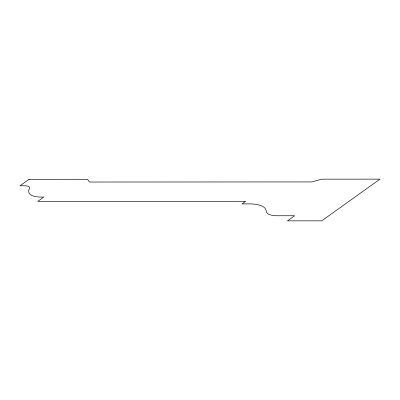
<?xml version="1.0" encoding="UTF-8"?>
<svg xmlns="http://www.w3.org/2000/svg" width="400" height="400" viewBox="0 0 400 400"><rect width="100%" height="100%" fill="white"/><g stroke="black" fill="none" stroke-linecap="round" stroke-linejoin="round"><path stroke-width="0.6" d="M29.085 179.3L20 185.805L24.565 185.8A12.86 4.125 -17.4 0 1 29.065 189.365A36.345 11.65 -17.4 0 0 43.795 197.055L37.735 201.395L245.645 201.295L242.01 203.9L250.375 203.895A48.48 15.545 -17.4 0 1 266.25 211.565A31.545 10.115 -17.4 0 0 277.76 215.76L294.605 215.755L287.465 220.86L321.72 220.845L380 179.14L321.515 179.165L311.905 181.925L89.495 182.03L87.575 179.275L29.085 179.3"/></g></svg>
